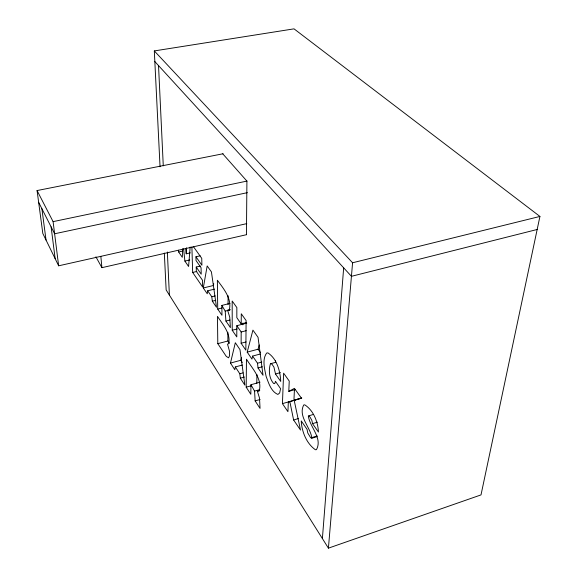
<?xml version="1.0" encoding="UTF-8"?>
<svg xmlns="http://www.w3.org/2000/svg" width="577" height="577" viewBox="0 0 577 577"><rect width="100%" height="100%" fill="white"/><g stroke="black" fill="none" stroke-linecap="round" stroke-linejoin="round"><path stroke-width="0.87" d="M246.783 323.12L236.808 325.702L236.786 336.932L232.228 330.26L232.185 301.028L236.851 307.57L236.83 317.682L241.222 323.935L246.271 322.63M241.222 323.935L241.273 313.78L246.112 320.567L245.845 350.174L241.121 343.265L241.179 331.991L236.808 325.702M242.874 324.837L242.888 323.07M246.451 234.702L246.913 181.099L222.758 153.821M250.952 384.736L250.822 394.286L246.191 387.189L246.458 359.19C252.236 368.458 262.528 378.952 259.21 390.982L258.409 391.357L257.292 390.881L259.527 398.123L260.047 408.415L255.142 400.907L254.565 391.105L250.952 384.736L260.039 382.176M256.794 383.33L256.945 374.588M190.36 252.863L186.241 253.808L186.479 247.785M288.796 391.372L294.429 388.357L301.302 397.993L294.169 400.25L300.502 430.038L293.614 419.984L289.842 401.599L288.334 402.082L287.923 411.661L282.434 403.648L283.61 373.175L289.243 381.072L288.796 391.372L295.518 389.439M182.707 248.701L182.31 257.32L178.646 251.969L178.437 250.223M294.436 389.554L293.931 400.294L282.434 403.648M322.392 538.557L343.668 267.829M190.172 247.014L188.585 266.487L184.885 261.078L183.616 248.802M328.414 548.15L352.583 262.766L154.311 50.92L294.025 28.85L539.928 216.44L481.009 494.9L328.414 548.15L166.147 289.935L164.322 253.072M207.691 290.801L207.266 293.787L203.292 287.973L207.172 265.939L211.434 271.918L216.505 307.289L212.336 301.194L211.788 296.766L207.691 290.801L214.507 289.135M213.742 283.754L213.411 285.514L203.292 287.973M235.337 366.943L234.803 369.727L230.468 363.084L235.322 342.738L239.974 349.612L244.872 385.155L240.32 378.187L239.808 373.759L235.337 366.943L242.297 365.039M252.596 356.088L251.954 359.096L247.194 352.136L252.921 330.123L258.049 337.314L263.033 375.288L258.027 367.967L257.515 363.236L252.596 356.088L260.227 354.018M242.253 362.479L240.789 360.279L241.431 357.733M260.508 352.648L258.085 349.2L259.253 344.967M311.847 438.224C310.707 427.218 297.79 416.507 303.718 404.975L304.728 404.816C313.513 410.406 317.977 421.895 318.461 432.072L312.525 423.648L311.905 420.51L310.217 417.38L309.351 416.298L308.32 416.003C309.784 427.059 322.803 438.131 316.448 449.656L315.374 449.743C306.452 443.424 301.778 431.668 301.23 420.921L307.029 429.281L307.765 432.945L310.585 437.662L311.847 438.224L317.004 436.645M270.844 363.654L270.375 363.95C268.507 370.232 269.055 378.267 273.556 383.416L274.443 383.698L275.07 382.977L275.417 381.26L280.566 388.667L279.665 392.93L277.883 394.452C270.988 391.545 268.543 382.811 266.098 376.305C264.663 368.984 261.893 359.55 266.653 353.052L267.923 352.879C276.953 358.872 280.256 371.054 280.732 381.433L275.496 373.968L273.938 367.123L272.048 364.275L270.844 363.654L275.763 362.298M312.056 437.517L317.22 435.938M312.525 423.648L317.393 422.176M293.614 419.984L298.619 418.484M308.724 415.837L313.571 414.387M294.169 400.25L301.785 398.029M288.334 402.082L301.562 398.188M255.142 400.907L260.097 399.479M254.565 391.105L259.549 389.691M257.292 390.881L259.801 390.167M246.191 387.189L251.082 385.811M275.496 373.968L280.436 372.583M240.32 378.187L244.352 377.069M258.027 367.967L262.29 366.792M239.808 373.759L243.04 372.865M257.515 363.236L261.785 362.067M230.468 363.084L240.789 360.279M247.194 352.136L258.085 349.2M241.121 343.265L246.098 341.937M217.803 343.668L226.278 356.391L228.564 357.819L229.545 355.814L229.523 351.27L227.518 344.116L228.744 343.668C230.872 333.232 222.65 324.411 217.464 316.355L217.803 343.668L227.901 341.007L229.372 343.207M241.179 331.991L246.199 330.671M232.228 330.26L237.133 328.984M229.971 303.387L221.871 305.421L225.203 311.118L225.917 321.05L229.963 320.011M225.917 321.05L230.403 327.606L229.733 317.155L227.605 310.246L230.064 309.618M225.203 311.118L230.086 309.878M227.605 310.246L228.6 310.469L229.3 309.892C232.098 298.59 223.537 288.63 217.37 280.242L217.717 309.063L222.044 307.974M537.165 229.487L351.436 276.318L154.838 61.566M212.336 301.194L215.762 300.343M211.788 296.766L215.221 295.914M352.583 262.766L539.928 216.44M191.903 247.035L192.66 272.445L202.642 287.036L202.491 280.249L196.339 271.349L196.223 267.021L200.421 266.033M192.66 272.445L196.793 271.464M184.885 261.078L189.775 259.938M196.223 267.021L201.222 274.205L201.063 267.706L196.05 260.559L195.949 256.779L200.176 255.799M178.646 251.969L182.678 251.045M95.919 256.83L101.913 267.67L246.437 234.709M223.068 153.756L37.072 190.554L42.821 233.483L58.645 265.809L246.776 223.631M247.389 192.653L54.613 233.772L38.652 202.332M37.072 190.554L53.091 221.633L247.014 181.077M193.389 246.603L201.748 258.33L201.907 265.225L195.949 256.779M217.717 309.063L221.965 315.266L221.871 305.421M41.897 208.723L46.037 240.061M51.101 226.84L55.161 258.691M53.091 221.633L58.645 265.809M185.707 248.564L186.241 253.808M100.838 256.347L101.913 267.67M154.311 50.92L160.045 166.76M158.531 65.598L163.277 165.83M167.352 252.005L169.393 295.092M275.474 360.697L275.489 362.161M228.045 295.662L228.088 304.649M227.857 332.208L227.901 341.007"/></g></svg>
